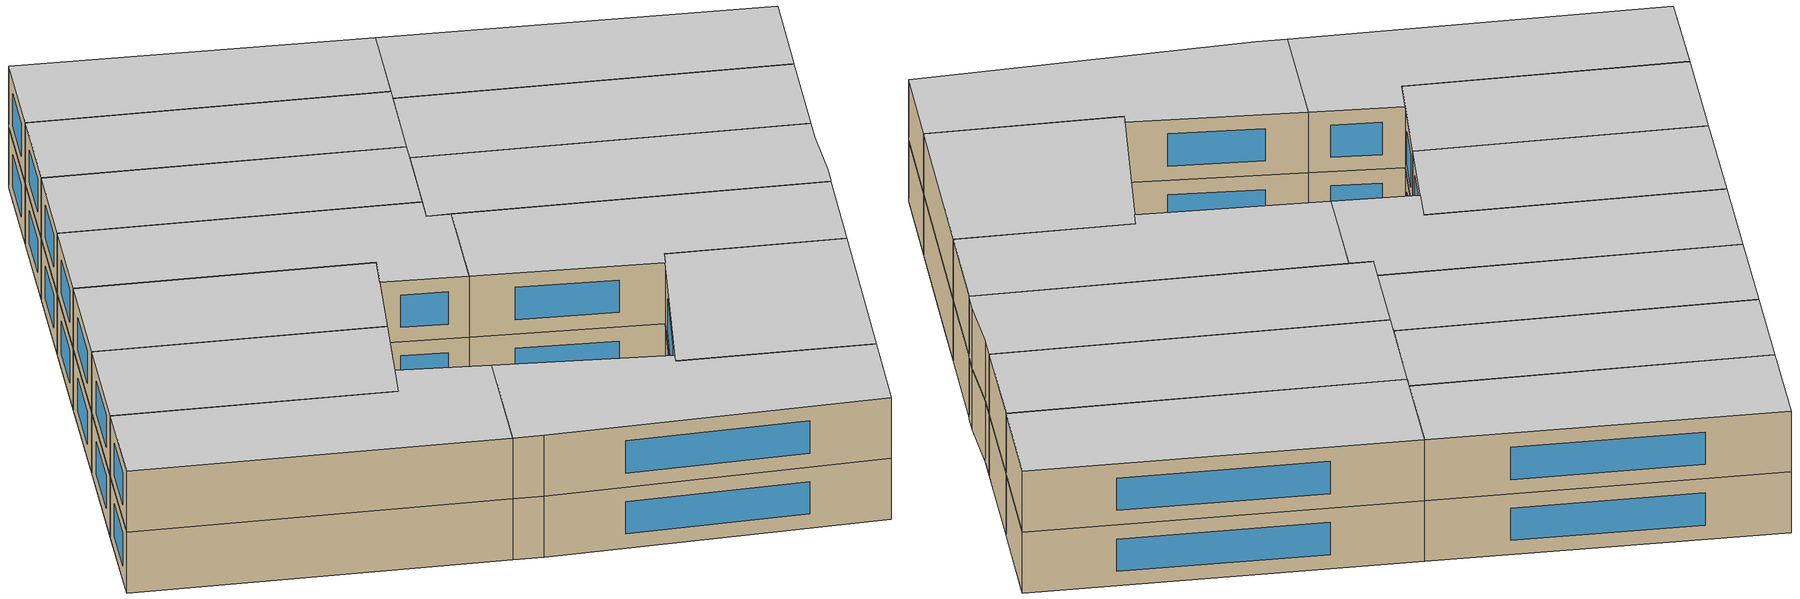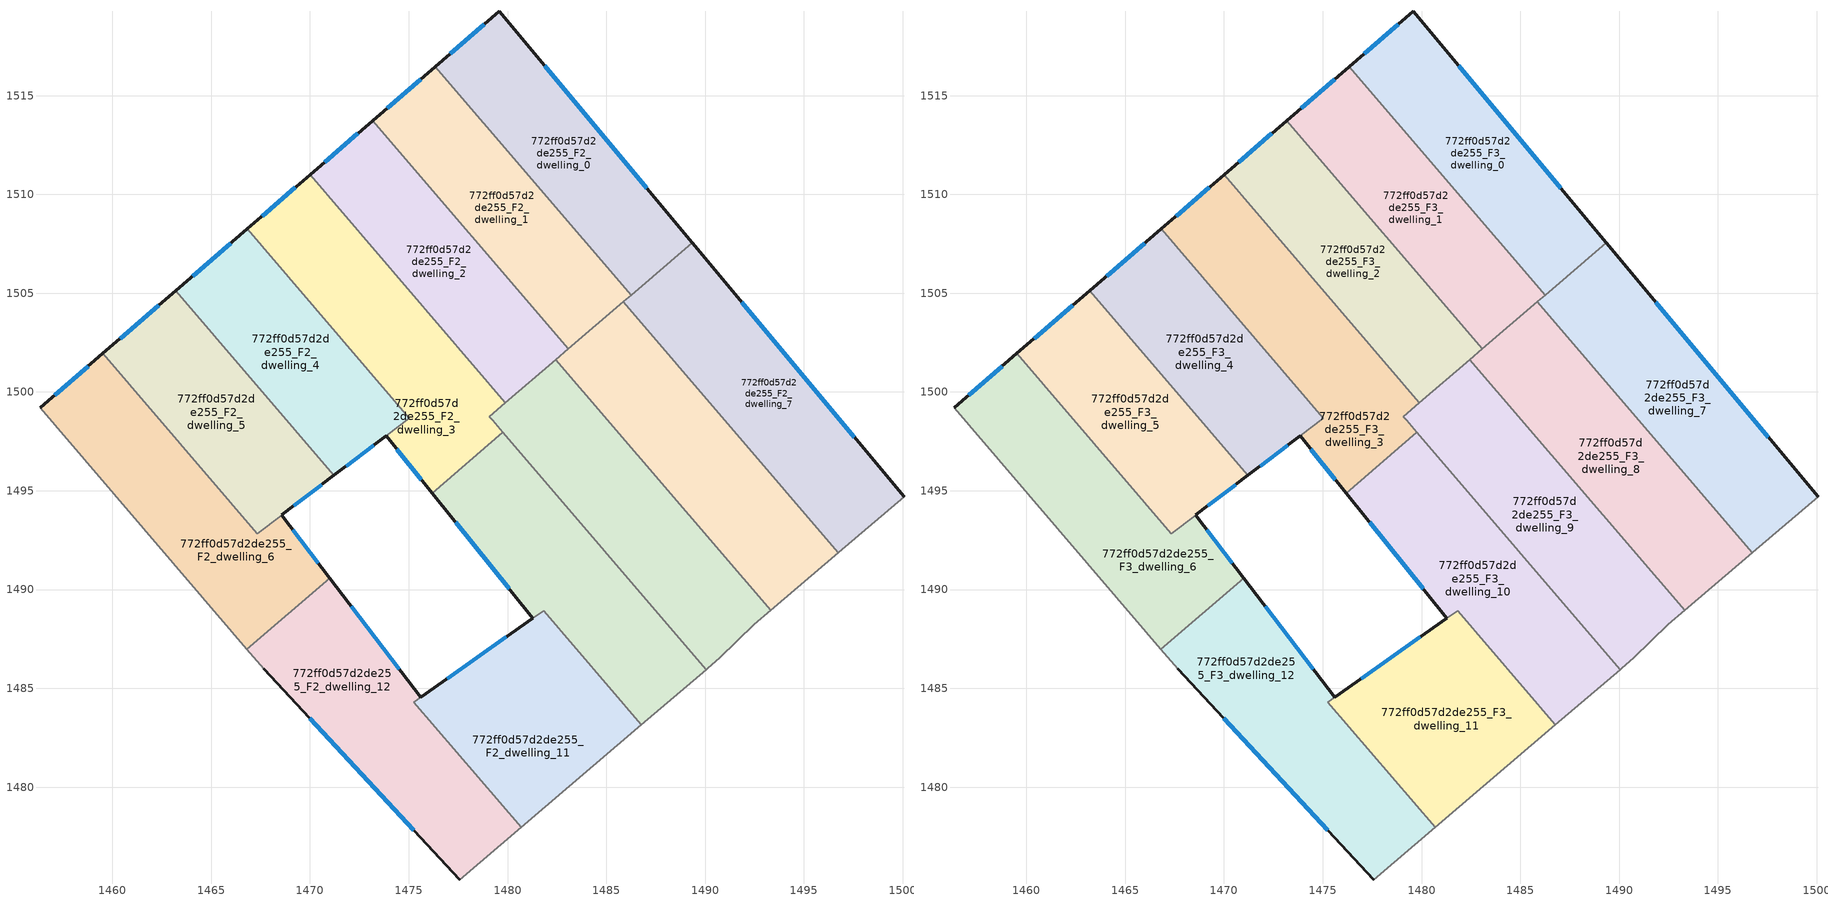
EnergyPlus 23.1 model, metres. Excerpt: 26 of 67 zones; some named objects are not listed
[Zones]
772ff0d57d2de255_F2_dwelling_0
 floor to 772ff0d57d2de255_F1_dwelling_0 (EU_floor_Construction): 1479.59,1519.26 1489.35,1507.55 1486.25,1504.9 1476.34,1516.46 z6
 wall outside (EU_wall_Construction): 1489.35,1507.55 1479.59,1519.26 1476.34,1516.46 z6:9
 wall to 772ff0d57d2de255_F2_dwelling_1 (EU_wall_Construction): 1476.34,1516.46 1486.25,1504.9 z6:9
 wall to 772ff0d57d2de255_F2_dwelling_7 (EU_wall_Construction): 1486.25,1504.9 1489.35,1507.55 z6:9
 window (EU_Window_Construction): 1478.83,1518.6 1477.11,1517.12 / 1487.06,1510.3 1481.88,1516.51 z6.7:8.3
772ff0d57d2de255_F2_dwelling_1
 floor to 772ff0d57d2de255_F1_dwelling_1 (EU_floor_Construction): 1476.34,1516.46 1486.25,1504.9 1483.08,1502.18 1473.18,1513.73 z6
 wall outside (EU_wall_Construction): 1476.34,1516.46 1473.18,1513.73 z6:9
 wall to 772ff0d57d2de255_F2_dwelling_2 (EU_wall_Construction): 1473.18,1513.73 1483.08,1502.18 z6:9
 wall to 772ff0d57d2de255_F2_dwelling_8 (EU_wall_Construction): 1483.08,1502.18 1485.85,1504.56 z6:9
 wall to 772ff0d57d2de255_F2_dwelling_7 (EU_wall_Construction): 1485.86,1504.56 1485.89,1504.59 1486.25,1504.9 z6:9
 window (EU_Window_Construction): 1475.6,1515.82 1473.92,1514.37 z6.7:8.3
772ff0d57d2de255_F2_dwelling_10
 floor to 772ff0d57d2de255_F1_dwelling_11 (EU_floor_Construction): 1478.41,1496.79 1488.7,1484.78 1486.78,1483.15 1481.83,1488.93 1481.28,1488.54 1476.18,1494.88 z6
 floor to 772ff0d57d2de255_F1_dwelling_10 (EU_floor_Construction): 1479.76,1497.96 1490.06,1485.94 1488.7,1484.78 1478.41,1496.79 z6
 wall outside (EU_wall_Construction): 1476.18,1494.88 1481.28,1488.54 z6:9
 wall adiabatic (EU_wall_Construction): 1486.78,1483.15 1490.06,1485.94 z6:9
 wall to 772ff0d57d2de255_F2_dwelling_3 (EU_wall_Construction): 1479.76,1497.96 1476.18,1494.88 z6:9
 wall to 772ff0d57d2de255_F2_dwelling_11 (EU_wall_Construction): 1481.83,1488.92 1486.78,1483.15 / 1481.28,1488.54 1481.83,1488.93 z6:9
 wall to 772ff0d57d2de255_F2_dwelling_9 (EU_wall_Construction): 1490.06,1485.94 1479.76,1497.96 z6:9
 window (EU_Window_Construction): 1477.38,1493.39 1480.08,1490.03 z6.7:8.3
772ff0d57d2de255_F2_dwelling_11
 floor to 772ff0d57d2de255_F1_dwelling_12 (EU_floor_Construction): 1481.39,1486.17 1485.16,1481.77 1480.69,1477.96 1476.57,1482.78 z6
 floor adiabatic (EU_floor_Construction): 1481.83,1488.92 1486.78,1483.15 1485.16,1481.77 1480.09,1487.7 z6
 floor to 772ff0d57d2de255_F1_dwelling_13 (EU_floor_Construction): 1480.09,1487.7 1481.39,1486.17 1476.57,1482.78 1475.26,1484.3 z6
 wall outside (EU_wall_Construction): 1481.28,1488.54 1475.61,1484.55 z6:9
 wall to 772ff0d57d2de255_F2_dwelling_12 (EU_wall_Construction): 1475.6,1484.54 1475.26,1484.3 1480.69,1477.96 z6:9
 wall adiabatic (EU_wall_Construction): 1480.69,1477.96 1486.78,1483.15 z6:9
 window (EU_Window_Construction): 1479.95,1487.6 1476.94,1485.48 z6.7:8.3
772ff0d57d2de255_F2_dwelling_12
 floor to 772ff0d57d2de255_F1_dwelling_13 (EU_floor_Construction): 1471,1490.58 1475.6,1484.54 1475.26,1484.3 1476.57,1482.78 1472.99,1480.26 1467.66,1485.99 1466.8,1486.99 z6
 floor to 772ff0d57d2de255_F1_dwelling_12 (EU_floor_Construction): 1476.57,1482.78 1480.69,1477.96 1477.58,1475.32 1472.99,1480.26 z6
 wall outside (EU_wall_Construction): 1467.66,1485.99 1477.58,1475.32 / 1475.6,1484.54 1471,1490.58 z6:9
 wall adiabatic (EU_wall_Construction): 1477.58,1475.32 1480.69,1477.96 / 1466.8,1486.99 1467.66,1485.99 z6:9
 wall to 772ff0d57d2de255_F2_dwelling_6 (EU_wall_Construction): 1471,1490.58 1466.8,1486.99 z6:9
 window (EU_Window_Construction): 1469.99,1483.48 1475.25,1477.83 / 1474.52,1485.96 1472.08,1489.16 z6.7:8.3
772ff0d57d2de255_F2_dwelling_2
 floor to 772ff0d57d2de255_F1_dwelling_2 (EU_floor_Construction): 1473.18,1513.73 1483.08,1502.18 1479.9,1499.45 1470.01,1510.99 z6
 wall outside (EU_wall_Construction): 1473.18,1513.73 1470.01,1510.99 z6:9
 wall to 772ff0d57d2de255_F2_dwelling_3 (EU_wall_Construction): 1470.01,1510.99 1479.9,1499.45 z6:9
 wall to 772ff0d57d2de255_F2_dwelling_9 (EU_wall_Construction): 1479.9,1499.45 1482.44,1501.63 z6:9
 wall to 772ff0d57d2de255_F2_dwelling_8 (EU_wall_Construction): 1482.44,1501.63 1483.08,1502.18 z6:9
 window (EU_Window_Construction): 1472.43,1513.09 1470.75,1511.64 z6.7:8.3
772ff0d57d2de255_F2_dwelling_3
 floor to 772ff0d57d2de255_F1_dwelling_3 (EU_floor_Construction): 1470.01,1510.99 1479.9,1499.45 1475.52,1495.7 1473.85,1497.78 1475.04,1498.68 1466.83,1508.25 z6
 floor adiabatic (EU_floor_Construction): 1479.9,1499.45 1479.08,1498.75 1479.24,1498.56 1479.76,1497.96 1476.18,1494.88 1475.52,1495.7 z6
 wall outside (EU_wall_Construction): 1470.01,1510.99 1466.83,1508.25 / 1473.85,1497.78 1476.18,1494.88 z6:9
 wall to 772ff0d57d2de255_F2_dwelling_4 (EU_wall_Construction): 1466.83,1508.25 1475.04,1498.68 1473.85,1497.78 z6:9
 wall to 772ff0d57d2de255_F2_dwelling_9 (EU_wall_Construction): 1479.76,1497.96 1479.24,1498.56 1479.08,1498.75 1479.89,1499.45 z6:9
 window (EU_Window_Construction): 1469.26,1510.35 1467.58,1508.9 / 1474.4,1497.1 1475.63,1495.56 z6.7:8.3
772ff0d57d2de255_F2_dwelling_4
 floor to 772ff0d57d2de255_F1_dwelling_4 (EU_floor_Construction): 1466.83,1508.25 1475.04,1498.68 1471.22,1495.78 1463.21,1505.13 z6
 wall outside (EU_wall_Construction): 1466.83,1508.25 1463.21,1505.13 / 1471.22,1495.78 1473.85,1497.78 z6:9
 wall to 772ff0d57d2de255_F2_dwelling_5 (EU_wall_Construction): 1463.21,1505.13 1471.22,1495.78 z6:9
 window (EU_Window_Construction): 1465.98,1507.52 1464.06,1505.86 / 1471.84,1496.25 1473.23,1497.31 z6.7:8.3
772ff0d57d2de255_F2_dwelling_5
 floor to 772ff0d57d2de255_F1_dwelling_5 (EU_floor_Construction): 1463.21,1505.13 1471.22,1495.78 1467.33,1492.83 1459.52,1501.95 z6
 wall outside (EU_wall_Construction): 1463.21,1505.13 1459.52,1501.95 / 1468.57,1493.77 1471.22,1495.78 z6:9
 wall to 772ff0d57d2de255_F2_dwelling_6 (EU_wall_Construction): 1459.52,1501.95 1467.33,1492.83 1468.57,1493.77 z6:9
 window (EU_Window_Construction): 1462.34,1504.38 1460.39,1502.69 / 1469.19,1494.24 1470.6,1495.31 z6.7:8.3
772ff0d57d2de255_F2_dwelling_6
 floor to 772ff0d57d2de255_F1_dwelling_6 (EU_floor_Construction): 1468.57,1493.77 1470.42,1491.34 1466.19,1487.71 1456.34,1499.2 1459.52,1501.95 1467.33,1492.83 z6
 floor to 772ff0d57d2de255_F1_dwelling_13 (EU_floor_Construction): 1470.42,1491.34 1471,1490.58 1466.8,1486.99 1466.19,1487.71 z6
 wall outside (EU_wall_Construction): 1459.52,1501.95 1456.34,1499.2 / 1471,1490.58 1468.57,1493.77 z6:9
 wall adiabatic (EU_wall_Construction): 1456.34,1499.2 1466.8,1486.99 z6:9
 window (EU_Window_Construction): 1458.77,1501.3 1457.09,1499.85 / 1470.43,1491.33 1469.14,1493.02 z6.7:8.3
772ff0d57d2de255_F2_dwelling_7
 floor to 772ff0d57d2de255_F1_dwelling_7 (EU_floor_Construction): 1489.35,1507.55 1500.07,1494.7 1497.26,1492.3 1486.38,1505 z6
 floor to 772ff0d57d2de255_F1_dwelling_8 (EU_floor_Construction): 1486.38,1505 1497.26,1492.3 1496.73,1491.86 1485.85,1504.56 1485.89,1504.59 z6
 wall outside (EU_wall_Construction): 1500.07,1494.7 1489.35,1507.55 z6:9
 wall adiabatic (EU_wall_Construction): 1496.73,1491.86 1496.77,1491.89 1500.07,1494.7 z6:9
 wall to 772ff0d57d2de255_F2_dwelling_8 (EU_wall_Construction): 1485.85,1504.56 1496.73,1491.86 z6:9
 window (EU_Window_Construction): 1497.55,1497.72 1491.87,1504.53 z6.7:8.3
772ff0d57d2de255_F2_dwelling_8
 floor to 772ff0d57d2de255_F1_dwelling_8 (EU_floor_Construction): 1485.85,1504.56 1496.73,1491.86 1494.36,1489.83 1483.48,1502.52 z6
 floor to 772ff0d57d2de255_F1_dwelling_9 (EU_floor_Construction): 1483.48,1502.52 1494.36,1489.83 1493.32,1488.94 1482.44,1501.63 z6
 wall adiabatic (EU_wall_Construction): 1493.32,1488.94 1496.73,1491.86 z6:9
 wall to 772ff0d57d2de255_F2_dwelling_9 (EU_wall_Construction): 1482.44,1501.63 1493.32,1488.94 z6:9
772ff0d57d2de255_F2_dwelling_9
 floor to 772ff0d57d2de255_F1_dwelling_10 (EU_floor_Construction): 1480.59,1500.05 1491.52,1487.29 1490.76,1486.54 1490.06,1485.94 1479.08,1498.75 z6
 floor to 772ff0d57d2de255_F1_dwelling_9 (EU_floor_Construction): 1482.44,1501.63 1493.32,1488.94 1492.49,1488.24 1491.52,1487.29 1480.59,1500.05 z6
 wall adiabatic (EU_wall_Construction): 1490.06,1485.94 1490.13,1486.01 1490.76,1486.54 1492.49,1488.24 1493.32,1488.94 z6:9
772ff0d57d2de255_F3_dwelling_0
 floor to 772ff0d57d2de255_F2_dwelling_0 (EU_floor_Construction): 1479.59,1519.26 1489.35,1507.55 1486.25,1504.9 1476.34,1516.46 z9
 wall outside (EU_wall_Construction): 1489.35,1507.55 1479.59,1519.26 1476.34,1516.46 z9:12
 wall to 772ff0d57d2de255_F3_dwelling_1 (EU_wall_Construction): 1476.34,1516.46 1486.25,1504.9 z9:12
 wall to 772ff0d57d2de255_F3_dwelling_7 (EU_wall_Construction): 1486.25,1504.9 1489.35,1507.55 z9:12
 window (EU_Window_Construction): 1478.83,1518.6 1477.11,1517.12 / 1487.06,1510.3 1481.88,1516.51 z9.7:11.3
 ceiling to 772ff0d57d2de255_F4_dwelling_0 (EU_floor_Construction): 1489.35,1507.55 1479.59,1519.26 1476.34,1516.46 1486.25,1504.9 z12
772ff0d57d2de255_F3_dwelling_1
 floor to 772ff0d57d2de255_F2_dwelling_1 (EU_floor_Construction): 1476.34,1516.46 1486.25,1504.9 1483.08,1502.18 1473.18,1513.73 z9
 wall outside (EU_wall_Construction): 1476.34,1516.46 1473.18,1513.73 z9:12
 wall to 772ff0d57d2de255_F3_dwelling_2 (EU_wall_Construction): 1473.18,1513.73 1483.08,1502.18 z9:12
 wall to 772ff0d57d2de255_F3_dwelling_8 (EU_wall_Construction): 1483.08,1502.18 1485.85,1504.56 z9:12
 wall to 772ff0d57d2de255_F3_dwelling_7 (EU_wall_Construction): 1485.86,1504.56 1485.89,1504.59 1486.25,1504.9 z9:12
 window (EU_Window_Construction): 1475.6,1515.82 1473.92,1514.37 z9.7:11.3
 ceiling to 772ff0d57d2de255_F4_dwelling_1 (EU_floor_Construction): 1486.25,1504.9 1476.34,1516.46 1473.18,1513.73 1483.08,1502.18 z12
772ff0d57d2de255_F3_dwelling_10
 floor to 772ff0d57d2de255_F2_dwelling_10 (EU_floor_Construction): 1479.76,1497.96 1490.06,1485.94 1486.78,1483.15 1481.83,1488.93 1481.28,1488.54 1476.18,1494.88 z9
 wall outside (EU_wall_Construction): 1476.18,1494.88 1481.28,1488.54 z9:12
 wall adiabatic (EU_wall_Construction): 1486.78,1483.15 1490.06,1485.94 z9:12
 wall to 772ff0d57d2de255_F3_dwelling_3 (EU_wall_Construction): 1479.76,1497.96 1476.18,1494.88 z9:12
 wall to 772ff0d57d2de255_F3_dwelling_11 (EU_wall_Construction): 1481.83,1488.92 1486.78,1483.15 / 1481.28,1488.54 1481.83,1488.93 z9:12
 wall to 772ff0d57d2de255_F3_dwelling_9 (EU_wall_Construction): 1490.06,1485.94 1479.76,1497.96 z9:12
 window (EU_Window_Construction): 1477.38,1493.39 1480.08,1490.03 z9.7:11.3
 ceiling to 772ff0d57d2de255_F4_dwelling_10 (EU_floor_Construction): 1490.06,1485.94 1479.76,1497.96 1476.18,1494.88 1481.28,1488.54 1481.83,1488.93 1486.78,1483.15 z12
772ff0d57d2de255_F3_dwelling_11
 floor to 772ff0d57d2de255_F2_dwelling_11 (EU_floor_Construction): 1481.83,1488.92 1486.78,1483.15 1480.69,1477.96 1475.26,1484.3 z9
 wall outside (EU_wall_Construction): 1481.28,1488.54 1475.61,1484.55 z9:12
 wall to 772ff0d57d2de255_F3_dwelling_12 (EU_wall_Construction): 1475.6,1484.54 1475.26,1484.3 1480.69,1477.96 z9:12
 wall adiabatic (EU_wall_Construction): 1480.69,1477.96 1486.78,1483.15 z9:12
 window (EU_Window_Construction): 1479.95,1487.6 1476.94,1485.48 z9.7:11.3
 ceiling to 772ff0d57d2de255_F4_dwelling_11 (EU_floor_Construction): 1486.78,1483.15 1481.83,1488.92 1475.26,1484.3 1480.69,1477.96 z12
772ff0d57d2de255_F3_dwelling_12
 floor to 772ff0d57d2de255_F2_dwelling_12 (EU_floor_Construction): 1475.6,1484.54 1475.26,1484.3 1480.69,1477.96 1477.58,1475.32 1467.66,1485.99 1466.8,1486.99 1471,1490.58 z9
 wall outside (EU_wall_Construction): 1467.66,1485.99 1477.58,1475.32 / 1475.6,1484.54 1471,1490.58 z9:12
 wall adiabatic (EU_wall_Construction): 1477.58,1475.32 1480.69,1477.96 / 1466.8,1486.99 1467.66,1485.99 z9:12
 wall to 772ff0d57d2de255_F3_dwelling_6 (EU_wall_Construction): 1471,1490.58 1466.8,1486.99 z9:12
 window (EU_Window_Construction): 1469.99,1483.48 1475.25,1477.83 / 1474.52,1485.96 1472.08,1489.16 z9.7:11.3
 ceiling to 772ff0d57d2de255_F4_dwelling_12 (EU_floor_Construction): 1480.69,1477.96 1475.26,1484.3 1475.6,1484.54 1471,1490.58 1466.8,1486.99 1467.66,1485.99 1477.58,1475.32 z12
772ff0d57d2de255_F3_dwelling_2
 floor to 772ff0d57d2de255_F2_dwelling_2 (EU_floor_Construction): 1473.18,1513.73 1483.08,1502.18 1479.9,1499.45 1470.01,1510.99 z9
 wall outside (EU_wall_Construction): 1473.18,1513.73 1470.01,1510.99 z9:12
 wall to 772ff0d57d2de255_F3_dwelling_3 (EU_wall_Construction): 1470.01,1510.99 1479.9,1499.45 z9:12
 wall to 772ff0d57d2de255_F3_dwelling_9 (EU_wall_Construction): 1479.9,1499.45 1482.44,1501.63 z9:12
 wall to 772ff0d57d2de255_F3_dwelling_8 (EU_wall_Construction): 1482.44,1501.63 1483.08,1502.18 z9:12
 window (EU_Window_Construction): 1472.43,1513.09 1470.75,1511.64 z9.7:11.3
 ceiling to 772ff0d57d2de255_F4_dwelling_2 (EU_floor_Construction): 1483.08,1502.18 1473.18,1513.73 1470.01,1510.99 1479.9,1499.45 z12
772ff0d57d2de255_F3_dwelling_3
 floor to 772ff0d57d2de255_F2_dwelling_3 (EU_floor_Construction): 1470.01,1510.99 1479.9,1499.45 1479.08,1498.75 1479.24,1498.56 1479.76,1497.96 1476.18,1494.88 1473.85,1497.78 1475.04,1498.68 1466.83,1508.25 z9
 wall outside (EU_wall_Construction): 1470.01,1510.99 1466.83,1508.25 / 1473.85,1497.78 1476.18,1494.88 z9:12
 wall to 772ff0d57d2de255_F3_dwelling_4 (EU_wall_Construction): 1466.83,1508.25 1475.04,1498.68 1473.85,1497.78 z9:12
 wall to 772ff0d57d2de255_F3_dwelling_9 (EU_wall_Construction): 1479.76,1497.96 1479.24,1498.56 1479.08,1498.75 1479.89,1499.45 z9:12
 window (EU_Window_Construction): 1469.26,1510.35 1467.58,1508.9 / 1474.4,1497.1 1475.63,1495.56 z9.7:11.3
 ceiling to 772ff0d57d2de255_F4_dwelling_3 (EU_floor_Construction): 1479.76,1497.96 1479.24,1498.56 1479.08,1498.75 1479.9,1499.45 1470.01,1510.99 1466.83,1508.25 1475.04,1498.68 1473.85,1497.78 1476.18,1494.88 z12
772ff0d57d2de255_F3_dwelling_4
 floor to 772ff0d57d2de255_F2_dwelling_4 (EU_floor_Construction): 1466.83,1508.25 1475.04,1498.68 1471.22,1495.78 1463.21,1505.13 z9
 wall outside (EU_wall_Construction): 1466.83,1508.25 1463.21,1505.13 / 1471.22,1495.78 1473.85,1497.78 z9:12
 wall to 772ff0d57d2de255_F3_dwelling_5 (EU_wall_Construction): 1463.21,1505.13 1471.22,1495.78 z9:12
 window (EU_Window_Construction): 1465.98,1507.52 1464.06,1505.86 / 1471.84,1496.25 1473.23,1497.31 z9.7:11.3
 ceiling to 772ff0d57d2de255_F4_dwelling_4 (EU_floor_Construction): 1475.04,1498.68 1466.83,1508.25 1463.21,1505.13 1471.22,1495.78 z12
772ff0d57d2de255_F3_dwelling_5
 floor to 772ff0d57d2de255_F2_dwelling_5 (EU_floor_Construction): 1463.21,1505.13 1471.22,1495.78 1467.33,1492.83 1459.52,1501.95 z9
 wall outside (EU_wall_Construction): 1463.21,1505.13 1459.52,1501.95 / 1468.57,1493.77 1471.22,1495.78 z9:12
 wall to 772ff0d57d2de255_F3_dwelling_6 (EU_wall_Construction): 1459.52,1501.95 1467.33,1492.83 1468.57,1493.77 z9:12
 window (EU_Window_Construction): 1462.34,1504.38 1460.39,1502.69 / 1469.19,1494.24 1470.6,1495.31 z9.7:11.3
 ceiling to 772ff0d57d2de255_F4_dwelling_5 (EU_floor_Construction): 1471.22,1495.78 1463.21,1505.13 1459.52,1501.95 1467.33,1492.83 z12
772ff0d57d2de255_F3_dwelling_6
 floor to 772ff0d57d2de255_F2_dwelling_6 (EU_floor_Construction): 1468.57,1493.77 1471,1490.58 1466.8,1486.99 1456.34,1499.2 1459.52,1501.95 1467.33,1492.83 z9
 wall outside (EU_wall_Construction): 1459.52,1501.95 1456.34,1499.2 / 1471,1490.58 1468.57,1493.77 z9:12
 wall adiabatic (EU_wall_Construction): 1456.34,1499.2 1466.8,1486.99 z9:12
 window (EU_Window_Construction): 1458.77,1501.3 1457.09,1499.85 / 1470.43,1491.33 1469.14,1493.02 z9.7:11.3
 ceiling to 772ff0d57d2de255_F4_dwelling_6 (EU_floor_Construction): 1471,1490.58 1468.57,1493.77 1467.33,1492.83 1459.52,1501.95 1456.34,1499.2 1466.8,1486.99 z12
772ff0d57d2de255_F3_dwelling_7
 floor to 772ff0d57d2de255_F2_dwelling_7 (EU_floor_Construction): 1489.35,1507.55 1500.07,1494.7 1496.77,1491.89 1496.73,1491.86 1485.85,1504.56 1485.89,1504.59 z9
 wall outside (EU_wall_Construction): 1500.07,1494.7 1489.35,1507.55 z9:12
 wall adiabatic (EU_wall_Construction): 1496.73,1491.86 1496.77,1491.89 1500.07,1494.7 z9:12
 wall to 772ff0d57d2de255_F3_dwelling_8 (EU_wall_Construction): 1485.85,1504.56 1496.73,1491.86 z9:12
 window (EU_Window_Construction): 1497.55,1497.72 1491.87,1504.53 z9.7:11.3
 ceiling to 772ff0d57d2de255_F4_dwelling_7 (EU_floor_Construction): 1500.07,1494.7 1489.35,1507.55 1485.89,1504.59 1485.85,1504.56 1496.73,1491.86 1496.77,1491.89 z12
772ff0d57d2de255_F3_dwelling_8
 floor to 772ff0d57d2de255_F2_dwelling_8 (EU_floor_Construction): 1485.85,1504.56 1496.73,1491.86 1493.32,1488.94 1482.44,1501.63 z9
 wall adiabatic (EU_wall_Construction): 1493.32,1488.94 1496.73,1491.86 z9:12
 wall to 772ff0d57d2de255_F3_dwelling_9 (EU_wall_Construction): 1482.44,1501.63 1493.32,1488.94 z9:12
 ceiling to 772ff0d57d2de255_F4_dwelling_8 (EU_floor_Construction): 1496.73,1491.86 1485.85,1504.56 1482.44,1501.63 1493.32,1488.94 z12
772ff0d57d2de255_F3_dwelling_9
 floor to 772ff0d57d2de255_F2_dwelling_9 (EU_floor_Construction): 1482.44,1501.63 1493.32,1488.94 1492.49,1488.24 1490.76,1486.54 1490.13,1486.01 1490.06,1485.94 1479.08,1498.75 z9
 wall adiabatic (EU_wall_Construction): 1490.06,1485.94 1490.13,1486.01 1490.76,1486.54 1492.49,1488.24 1493.32,1488.94 z9:12
 ceiling to 772ff0d57d2de255_F4_dwelling_9 (EU_floor_Construction): 1492.49,1488.24 1493.32,1488.94 1482.44,1501.63 1479.08,1498.75 1490.06,1485.94 1490.13,1486.01 1490.76,1486.54 z12
[Building]
EU S2 Campaign: North Axis=0; Terrain=City; Solar Distribution=FullExterior
[Site:Location]
Budapest.Ferenc.Liszt.Intl.AP: Latitude=47.437; Longitude=19.256; Time Zone=1; Elevation=185
[SizingPeriod:WeatherFileDays]
AnnualSizingPeriod: Begin Month=1; Begin Day of Month=1; End Month=12; End Day of Month=31; Day of Week for Start Day=Monday; Use Weather File Daylight Saving Period=No; Use Weather File Rain and Snow Indicators=No
[MATERIAL]
EU_InternalMass_Material: Roughness=MediumRough; Thickness=0.1; Conductivity=1; Density=1800; Specific Heat=900; Thermal Absorptance=0.9; Solar Absorptance=0.7; Visible Absorptance=0.7
[MATERIAL:NOMASS] Roughness=MediumRough; Thermal Absorptance=0.9; Solar Absorptance=0.7; Visible Absorptance=0.7
Name | Thermal Resistance
EU_wall_NoMass | 0.832559
EU_floor_NoMass | 0.872794
[WINDOWMATERIAL:SIMPLEGLAZINGSYSTEM]
EU_Window_SimpleGlazing: UFactor=2.79869; Solar Heat Gain Coefficient=0.75; Visible Transmittance=0.75
[CONSTRUCTION]
EU_wall_Construction: EU_wall_NoMass
EU_floor_Construction: EU_floor_NoMass
EU_Window_Construction: EU_Window_SimpleGlazing
EU_InternalMass_Construction: EU_InternalMass_Material
[ZONE] Type=1; Multiplier=1; Ceiling Height=autocalculate; Floor Area=autocalculate; Part of Total Floor Area=Yes
Name | Volume
772ff0d57d2de255_F2_dwelling_0; 772ff0d57d2de255_F3_dwelling_0 | 191.077
772ff0d57d2de255_F2_dwelling_1; 772ff0d57d2de255_F3_dwelling_1 | 191.083
772ff0d57d2de255_F2_dwelling_10; 772ff0d57d2de255_F3_dwelling_10 | 217.6
772ff0d57d2de255_F2_dwelling_11; 772ff0d57d2de255_F3_dwelling_11 | 191.331
772ff0d57d2de255_F2_dwelling_12; 772ff0d57d2de255_F3_dwelling_12 | 224.019
772ff0d57d2de255_F2_dwelling_2; 772ff0d57d2de255_F3_dwelling_2 | 191.061
772ff0d57d2de255_F2_dwelling_3; 772ff0d57d2de255_F3_dwelling_3 | 217.89
772ff0d57d2de255_F2_dwelling_4; 772ff0d57d2de255_F3_dwelling_4 | 179.057
772ff0d57d2de255_F2_dwelling_5; 772ff0d57d2de255_F3_dwelling_5 | 177.483
772ff0d57d2de255_F2_dwelling_6; 772ff0d57d2de255_F3_dwelling_6 | 220.483
772ff0d57d2de255_F2_dwelling_7; 772ff0d57d2de255_F3_dwelling_7 | 225.433
772ff0d57d2de255_F2_dwelling_8; 772ff0d57d2de255_F3_dwelling_8 | 225.38
772ff0d57d2de255_F2_dwelling_9; 772ff0d57d2de255_F3_dwelling_9 | 222.956
[INTERNALMASS] Construction=EU_InternalMass_Construction
Name | Zone or ZoneList | Surface Area
772ff0d57d2de255_F2_dwelling_0_EU_InternalMass | 772ff0d57d2de255_F2_dwelling_0 | 63.6924
772ff0d57d2de255_F2_dwelling_1_EU_InternalMass | 772ff0d57d2de255_F2_dwelling_1 | 63.6942
772ff0d57d2de255_F2_dwelling_2_EU_InternalMass | 772ff0d57d2de255_F2_dwelling_2 | 63.6871
772ff0d57d2de255_F2_dwelling_3_EU_InternalMass | 772ff0d57d2de255_F2_dwelling_3 | 72.6262
772ff0d57d2de255_F2_dwelling_4_EU_InternalMass | 772ff0d57d2de255_F2_dwelling_4 | 59.6887
772ff0d57d2de255_F2_dwelling_5_EU_InternalMass | 772ff0d57d2de255_F2_dwelling_5 | 59.1582
772ff0d57d2de255_F2_dwelling_6_EU_InternalMass | 772ff0d57d2de255_F2_dwelling_6 | 73.495
772ff0d57d2de255_F2_dwelling_7_EU_InternalMass | 772ff0d57d2de255_F2_dwelling_7 | 75.1388
772ff0d57d2de255_F2_dwelling_8_EU_InternalMass | 772ff0d57d2de255_F2_dwelling_8 | 75.1313
772ff0d57d2de255_F2_dwelling_9_EU_InternalMass | 772ff0d57d2de255_F2_dwelling_9 | 74.3261
772ff0d57d2de255_F2_dwelling_10_EU_InternalMass | 772ff0d57d2de255_F2_dwelling_10 | 72.5368
772ff0d57d2de255_F2_dwelling_11_EU_InternalMass | 772ff0d57d2de255_F2_dwelling_11 | 63.7993
772ff0d57d2de255_F2_dwelling_12_EU_InternalMass | 772ff0d57d2de255_F2_dwelling_12 | 74.6745
772ff0d57d2de255_F3_dwelling_0_EU_InternalMass | 772ff0d57d2de255_F3_dwelling_0 | 63.6924
772ff0d57d2de255_F3_dwelling_1_EU_InternalMass | 772ff0d57d2de255_F3_dwelling_1 | 63.6942
772ff0d57d2de255_F3_dwelling_2_EU_InternalMass | 772ff0d57d2de255_F3_dwelling_2 | 63.6871
772ff0d57d2de255_F3_dwelling_3_EU_InternalMass | 772ff0d57d2de255_F3_dwelling_3 | 72.6262
772ff0d57d2de255_F3_dwelling_4_EU_InternalMass | 772ff0d57d2de255_F3_dwelling_4 | 59.6887
772ff0d57d2de255_F3_dwelling_5_EU_InternalMass | 772ff0d57d2de255_F3_dwelling_5 | 59.1582
772ff0d57d2de255_F3_dwelling_6_EU_InternalMass | 772ff0d57d2de255_F3_dwelling_6 | 73.495
772ff0d57d2de255_F3_dwelling_7_EU_InternalMass | 772ff0d57d2de255_F3_dwelling_7 | 75.1388
772ff0d57d2de255_F3_dwelling_8_EU_InternalMass | 772ff0d57d2de255_F3_dwelling_8 | 75.1313
772ff0d57d2de255_F3_dwelling_9_EU_InternalMass | 772ff0d57d2de255_F3_dwelling_9 | 74.3261
772ff0d57d2de255_F3_dwelling_10_EU_InternalMass | 772ff0d57d2de255_F3_dwelling_10 | 72.5368
772ff0d57d2de255_F3_dwelling_11_EU_InternalMass | 772ff0d57d2de255_F3_dwelling_11 | 63.7993
772ff0d57d2de255_F3_dwelling_12_EU_InternalMass | 772ff0d57d2de255_F3_dwelling_12 | 74.6745
[OTHEREQUIPMENT] Fuel Type=Electricity; Design Level Calculation Method=Watts/Area; Power per Zone Floor Area=1; Fraction Latent=0; Fraction Radiant=0; Fraction Lost=0; Carbon Dioxide Generation Rate=0; EndUse Subcategory=EU_Step8_InternalGains
Name | Zone or ZoneList or Space or SpaceList | Schedule
EU_Step8_InternalGain_772ff0d57d2de255_F2_dwelling_0_f000 | 772ff0d57d2de255_F2_dwelling_0 | EU_Step8_GainSchedule_772ff0d57d2de255_F2_dwelling_0_f000
EU_Step8_InternalGain_772ff0d57d2de255_F2_dwelling_1_f000 | 772ff0d57d2de255_F2_dwelling_1 | EU_Step8_GainSchedule_772ff0d57d2de255_F2_dwelling_1_f000
EU_Step8_InternalGain_772ff0d57d2de255_F2_dwelling_2_f000 | 772ff0d57d2de255_F2_dwelling_2 | EU_Step8_GainSchedule_772ff0d57d2de255_F2_dwelling_2_f000
EU_Step8_InternalGain_772ff0d57d2de255_F2_dwelling_3_f000 | 772ff0d57d2de255_F2_dwelling_3 | EU_Step8_GainSchedule_772ff0d57d2de255_F2_dwelling_3_f000
EU_Step8_InternalGain_772ff0d57d2de255_F2_dwelling_4_f000 | 772ff0d57d2de255_F2_dwelling_4 | EU_Step8_GainSchedule_772ff0d57d2de255_F2_dwelling_4_f000
EU_Step8_InternalGain_772ff0d57d2de255_F2_dwelling_5_f000 | 772ff0d57d2de255_F2_dwelling_5 | EU_Step8_GainSchedule_772ff0d57d2de255_F2_dwelling_5_f000
EU_Step8_InternalGain_772ff0d57d2de255_F2_dwelling_6_f000 | 772ff0d57d2de255_F2_dwelling_6 | EU_Step8_GainSchedule_772ff0d57d2de255_F2_dwelling_6_f000
EU_Step8_InternalGain_772ff0d57d2de255_F2_dwelling_7_f000 | 772ff0d57d2de255_F2_dwelling_7 | EU_Step8_GainSchedule_772ff0d57d2de255_F2_dwelling_7_f000
EU_Step8_InternalGain_772ff0d57d2de255_F2_dwelling_8_f000 | 772ff0d57d2de255_F2_dwelling_8 | EU_Step8_GainSchedule_772ff0d57d2de255_F2_dwelling_8_f000
EU_Step8_InternalGain_772ff0d57d2de255_F2_dwelling_9_f000 | 772ff0d57d2de255_F2_dwelling_9 | EU_Step8_GainSchedule_772ff0d57d2de255_F2_dwelling_9_f000
EU_Step8_InternalGain_772ff0d57d2de255_F2_dwelling_10_f000 | 772ff0d57d2de255_F2_dwelling_10 | EU_Step8_GainSchedule_772ff0d57d2de255_F2_dwelling_10_f000
EU_Step8_InternalGain_772ff0d57d2de255_F2_dwelling_11_f000 | 772ff0d57d2de255_F2_dwelling_11 | EU_Step8_GainSchedule_772ff0d57d2de255_F2_dwelling_11_f000
EU_Step8_InternalGain_772ff0d57d2de255_F2_dwelling_12_f000 | 772ff0d57d2de255_F2_dwelling_12 | EU_Step8_GainSchedule_772ff0d57d2de255_F2_dwelling_12_f000
EU_Step8_InternalGain_772ff0d57d2de255_F3_dwelling_0_f000 | 772ff0d57d2de255_F3_dwelling_0 | EU_Step8_GainSchedule_772ff0d57d2de255_F3_dwelling_0_f000
EU_Step8_InternalGain_772ff0d57d2de255_F3_dwelling_1_f000 | 772ff0d57d2de255_F3_dwelling_1 | EU_Step8_GainSchedule_772ff0d57d2de255_F3_dwelling_1_f000
EU_Step8_InternalGain_772ff0d57d2de255_F3_dwelling_2_f000 | 772ff0d57d2de255_F3_dwelling_2 | EU_Step8_GainSchedule_772ff0d57d2de255_F3_dwelling_2_f000
EU_Step8_InternalGain_772ff0d57d2de255_F3_dwelling_3_f000 | 772ff0d57d2de255_F3_dwelling_3 | EU_Step8_GainSchedule_772ff0d57d2de255_F3_dwelling_3_f000
EU_Step8_InternalGain_772ff0d57d2de255_F3_dwelling_4_f000 | 772ff0d57d2de255_F3_dwelling_4 | EU_Step8_GainSchedule_772ff0d57d2de255_F3_dwelling_4_f000
EU_Step8_InternalGain_772ff0d57d2de255_F3_dwelling_5_f000 | 772ff0d57d2de255_F3_dwelling_5 | EU_Step8_GainSchedule_772ff0d57d2de255_F3_dwelling_5_f000
EU_Step8_InternalGain_772ff0d57d2de255_F3_dwelling_6_f000 | 772ff0d57d2de255_F3_dwelling_6 | EU_Step8_GainSchedule_772ff0d57d2de255_F3_dwelling_6_f000
EU_Step8_InternalGain_772ff0d57d2de255_F3_dwelling_7_f000 | 772ff0d57d2de255_F3_dwelling_7 | EU_Step8_GainSchedule_772ff0d57d2de255_F3_dwelling_7_f000
EU_Step8_InternalGain_772ff0d57d2de255_F3_dwelling_8_f000 | 772ff0d57d2de255_F3_dwelling_8 | EU_Step8_GainSchedule_772ff0d57d2de255_F3_dwelling_8_f000
EU_Step8_InternalGain_772ff0d57d2de255_F3_dwelling_9_f000 | 772ff0d57d2de255_F3_dwelling_9 | EU_Step8_GainSchedule_772ff0d57d2de255_F3_dwelling_9_f000
EU_Step8_InternalGain_772ff0d57d2de255_F3_dwelling_10_f000 | 772ff0d57d2de255_F3_dwelling_10 | EU_Step8_GainSchedule_772ff0d57d2de255_F3_dwelling_10_f000
EU_Step8_InternalGain_772ff0d57d2de255_F3_dwelling_11_f000 | 772ff0d57d2de255_F3_dwelling_11 | EU_Step8_GainSchedule_772ff0d57d2de255_F3_dwelling_11_f000
EU_Step8_InternalGain_772ff0d57d2de255_F3_dwelling_12_f000 | 772ff0d57d2de255_F3_dwelling_12 | EU_Step8_GainSchedule_772ff0d57d2de255_F3_dwelling_12_f000
[ZONEVENTILATION:DESIGNFLOWRATE] Schedule=EU_AlwaysOn; Design Flow Rate Calculation Method=AirChanges/Hour; Air Changes per Hour=0.475469; Ventilation Type=Natural; Fan Pressure Rise=0; Fan Total Efficiency=1; Constant Term Coefficient=1; Temperature Term Coefficient=0; Velocity Term Coefficient=0; Velocity Squared Term Coefficient=0; Minimum Indoor Temperature=-100; Maximum Indoor Temperature=100; Delta Temperature=-100; Minimum Outdoor Temperature=-100; Maximum Outdoor Temperature=100; Maximum Wind Speed=40
Name | Zone or ZoneList or Space or SpaceList
EU_ConstantAir_772ff0d57d2de255_F2_dwelling_0 | 772ff0d57d2de255_F2_dwelling_0
EU_ConstantAir_772ff0d57d2de255_F2_dwelling_1 | 772ff0d57d2de255_F2_dwelling_1
EU_ConstantAir_772ff0d57d2de255_F2_dwelling_2 | 772ff0d57d2de255_F2_dwelling_2
EU_ConstantAir_772ff0d57d2de255_F2_dwelling_3 | 772ff0d57d2de255_F2_dwelling_3
EU_ConstantAir_772ff0d57d2de255_F2_dwelling_4 | 772ff0d57d2de255_F2_dwelling_4
EU_ConstantAir_772ff0d57d2de255_F2_dwelling_5 | 772ff0d57d2de255_F2_dwelling_5
EU_ConstantAir_772ff0d57d2de255_F2_dwelling_6 | 772ff0d57d2de255_F2_dwelling_6
EU_ConstantAir_772ff0d57d2de255_F2_dwelling_7 | 772ff0d57d2de255_F2_dwelling_7
EU_ConstantAir_772ff0d57d2de255_F2_dwelling_8 | 772ff0d57d2de255_F2_dwelling_8
EU_ConstantAir_772ff0d57d2de255_F2_dwelling_9 | 772ff0d57d2de255_F2_dwelling_9
EU_ConstantAir_772ff0d57d2de255_F2_dwelling_10 | 772ff0d57d2de255_F2_dwelling_10
EU_ConstantAir_772ff0d57d2de255_F2_dwelling_11 | 772ff0d57d2de255_F2_dwelling_11
EU_ConstantAir_772ff0d57d2de255_F2_dwelling_12 | 772ff0d57d2de255_F2_dwelling_12
EU_ConstantAir_772ff0d57d2de255_F3_dwelling_0 | 772ff0d57d2de255_F3_dwelling_0
EU_ConstantAir_772ff0d57d2de255_F3_dwelling_1 | 772ff0d57d2de255_F3_dwelling_1
EU_ConstantAir_772ff0d57d2de255_F3_dwelling_2 | 772ff0d57d2de255_F3_dwelling_2
EU_ConstantAir_772ff0d57d2de255_F3_dwelling_3 | 772ff0d57d2de255_F3_dwelling_3
EU_ConstantAir_772ff0d57d2de255_F3_dwelling_4 | 772ff0d57d2de255_F3_dwelling_4
EU_ConstantAir_772ff0d57d2de255_F3_dwelling_5 | 772ff0d57d2de255_F3_dwelling_5
EU_ConstantAir_772ff0d57d2de255_F3_dwelling_6 | 772ff0d57d2de255_F3_dwelling_6
EU_ConstantAir_772ff0d57d2de255_F3_dwelling_7 | 772ff0d57d2de255_F3_dwelling_7
EU_ConstantAir_772ff0d57d2de255_F3_dwelling_8 | 772ff0d57d2de255_F3_dwelling_8
EU_ConstantAir_772ff0d57d2de255_F3_dwelling_9 | 772ff0d57d2de255_F3_dwelling_9
EU_ConstantAir_772ff0d57d2de255_F3_dwelling_10 | 772ff0d57d2de255_F3_dwelling_10
EU_ConstantAir_772ff0d57d2de255_F3_dwelling_11 | 772ff0d57d2de255_F3_dwelling_11
EU_ConstantAir_772ff0d57d2de255_F3_dwelling_12 | 772ff0d57d2de255_F3_dwelling_12
[HVACTEMPLATE:ZONE:IDEALLOADSAIRSYSTEM] System Availability Schedule=EU_AlwaysOn; Maximum Heating Supply Air Temperature=50; Minimum Cooling Supply Air Temperature=13; Maximum Heating Supply Air Humidity Ratio=0.0156; Minimum Cooling Supply Air Humidity Ratio=0.0077; Heating Limit=NoLimit; Cooling Limit=NoLimit; Heating Availability Schedule=EU_AlwaysOn; Cooling Availability Schedule=EU_CoolingOff; Dehumidification Control Type=ConstantSensibleHeatRatio; Cooling Sensible Heat Ratio=0.7; Dehumidification Setpoint=60; Humidification Control Type=None; Humidification Setpoint=30; Outdoor Air Method=None; Outdoor Air Flow Rate per Person=0.00944; Outdoor Air Flow Rate per Zone Floor Area=0; Outdoor Air Flow Rate per Zone=0; Demand Controlled Ventilation Type=None; Outdoor Air Economizer Type=NoEconomizer; Heat Recovery Type=None; Sensible Heat Recovery Effectiveness=0.7; Latent Heat Recovery Effectiveness=0.65
Name | Template Thermostat
772ff0d57d2de255_F2_dwelling_0 | EU_HeatOnly_772ff0d57d2de255_F2_dwelling_0
772ff0d57d2de255_F2_dwelling_1 | EU_HeatOnly_772ff0d57d2de255_F2_dwelling_1
772ff0d57d2de255_F2_dwelling_2 | EU_HeatOnly_772ff0d57d2de255_F2_dwelling_2
772ff0d57d2de255_F2_dwelling_3 | EU_HeatOnly_772ff0d57d2de255_F2_dwelling_3
772ff0d57d2de255_F2_dwelling_4 | EU_HeatOnly_772ff0d57d2de255_F2_dwelling_4
772ff0d57d2de255_F2_dwelling_5 | EU_HeatOnly_772ff0d57d2de255_F2_dwelling_5
772ff0d57d2de255_F2_dwelling_6 | EU_HeatOnly_772ff0d57d2de255_F2_dwelling_6
772ff0d57d2de255_F2_dwelling_7 | EU_HeatOnly_772ff0d57d2de255_F2_dwelling_7
772ff0d57d2de255_F2_dwelling_8 | EU_HeatOnly_772ff0d57d2de255_F2_dwelling_8
772ff0d57d2de255_F2_dwelling_9 | EU_HeatOnly_772ff0d57d2de255_F2_dwelling_9
772ff0d57d2de255_F2_dwelling_10 | EU_HeatOnly_772ff0d57d2de255_F2_dwelling_10
772ff0d57d2de255_F2_dwelling_11 | EU_HeatOnly_772ff0d57d2de255_F2_dwelling_11
772ff0d57d2de255_F2_dwelling_12 | EU_HeatOnly_772ff0d57d2de255_F2_dwelling_12
772ff0d57d2de255_F3_dwelling_0 | EU_HeatOnly_772ff0d57d2de255_F3_dwelling_0
772ff0d57d2de255_F3_dwelling_1 | EU_HeatOnly_772ff0d57d2de255_F3_dwelling_1
772ff0d57d2de255_F3_dwelling_2 | EU_HeatOnly_772ff0d57d2de255_F3_dwelling_2
772ff0d57d2de255_F3_dwelling_3 | EU_HeatOnly_772ff0d57d2de255_F3_dwelling_3
772ff0d57d2de255_F3_dwelling_4 | EU_HeatOnly_772ff0d57d2de255_F3_dwelling_4
772ff0d57d2de255_F3_dwelling_5 | EU_HeatOnly_772ff0d57d2de255_F3_dwelling_5
772ff0d57d2de255_F3_dwelling_6 | EU_HeatOnly_772ff0d57d2de255_F3_dwelling_6
772ff0d57d2de255_F3_dwelling_7 | EU_HeatOnly_772ff0d57d2de255_F3_dwelling_7
772ff0d57d2de255_F3_dwelling_8 | EU_HeatOnly_772ff0d57d2de255_F3_dwelling_8
772ff0d57d2de255_F3_dwelling_9 | EU_HeatOnly_772ff0d57d2de255_F3_dwelling_9
772ff0d57d2de255_F3_dwelling_10 | EU_HeatOnly_772ff0d57d2de255_F3_dwelling_10
772ff0d57d2de255_F3_dwelling_11 | EU_HeatOnly_772ff0d57d2de255_F3_dwelling_11
772ff0d57d2de255_F3_dwelling_12 | EU_HeatOnly_772ff0d57d2de255_F3_dwelling_12
[SIZING:ZONE] Zone Cooling Design Supply Air Temperature Input Method=SupplyAirTemperature; Zone Cooling Design Supply Air Temperature=13; Zone Heating Design Supply Air Temperature Input Method=SupplyAirTemperature; Zone Heating Design Supply Air Temperature=50; Zone Cooling Design Supply Air Humidity Ratio=0.008; Zone Heating Design Supply Air Humidity Ratio=0.008; Cooling Design Air Flow Method=DesignDay; Cooling Design Air Flow Rate=0; Cooling Minimum Air Flow per Zone Floor Area=0.000762; Cooling Minimum Air Flow=0; Cooling Minimum Air Flow Fraction=0.2; Heating Design Air Flow Method=DesignDay; Heating Design Air Flow Rate=0; Heating Maximum Air Flow per Zone Floor Area=0.002032; Heating Maximum Air Flow=0.141576; Heating Maximum Air Flow Fraction=0.3; Account for Dedicated Outdoor Air System=No; Dedicated Outdoor Air System Control Strategy=NeutralSupplyAir; Dedicated Outdoor Air Low Setpoint Temperature for Design=autosize; Dedicated Outdoor Air High Setpoint Temperature for Design=autosize; Zone Load Sizing Method=Sensible Load Only No Latent Load; Zone Latent Cooling Design Supply Air Humidity Ratio Input Method=HumidityRatioDifference; Zone Cooling Design Supply Air Humidity Ratio Difference=0.005; Zone Latent Heating Design Supply Air Humidity Ratio Input Method=HumidityRatioDifference; Zone Humidification Design Supply Air Humidity Ratio Difference=0.005
772ff0d57d2de255_F2_dwelling_0; 772ff0d57d2de255_F2_dwelling_1; 772ff0d57d2de255_F2_dwelling_2; 772ff0d57d2de255_F2_dwelling_3; 772ff0d57d2de255_F2_dwelling_4; 772ff0d57d2de255_F2_dwelling_5; 772ff0d57d2de255_F2_dwelling_6; 772ff0d57d2de255_F2_dwelling_7; 772ff0d57d2de255_F2_dwelling_8; 772ff0d57d2de255_F2_dwelling_9; 772ff0d57d2de255_F2_dwelling_10; 772ff0d57d2de255_F2_dwelling_11; 772ff0d57d2de255_F2_dwelling_12; 772ff0d57d2de255_F3_dwelling_0; 772ff0d57d2de255_F3_dwelling_1; 772ff0d57d2de255_F3_dwelling_2; 772ff0d57d2de255_F3_dwelling_3; 772ff0d57d2de255_F3_dwelling_4; 772ff0d57d2de255_F3_dwelling_5; 772ff0d57d2de255_F3_dwelling_6; 772ff0d57d2de255_F3_dwelling_7; 772ff0d57d2de255_F3_dwelling_8; 772ff0d57d2de255_F3_dwelling_9; 772ff0d57d2de255_F3_dwelling_10; 772ff0d57d2de255_F3_dwelling_11; 772ff0d57d2de255_F3_dwelling_12
[SCHEDULE:CONSTANT]
Name | Hourly Value
EU_AlwaysOn | 1
EU_CoolingOff | 0
[SCHEDULE:FILE] Column Number=1; Rows to Skip at Top=0; Number of Hours of Data=8760; Column Separator=Comma; Interpolate to Timestep=No; Minutes per Item=60; Adjust Schedule for Daylight Savings=Yes
Name | File
EU_Step8_GainSchedule_772ff0d57d2de255_F2_dwelling_0_f000 | ../../schedules/772ff0d57d2de255/772ff0d57d2de255_F2_dwelling_0_f000_gain.csv
EU_Step8_GainSchedule_772ff0d57d2de255_F2_dwelling_1_f000 | ../../schedules/772ff0d57d2de255/772ff0d57d2de255_F2_dwelling_1_f000_gain.csv
EU_Step8_GainSchedule_772ff0d57d2de255_F2_dwelling_2_f000 | ../../schedules/772ff0d57d2de255/772ff0d57d2de255_F2_dwelling_2_f000_gain.csv
EU_Step8_GainSchedule_772ff0d57d2de255_F2_dwelling_3_f000 | ../../schedules/772ff0d57d2de255/772ff0d57d2de255_F2_dwelling_3_f000_gain.csv
EU_Step8_GainSchedule_772ff0d57d2de255_F2_dwelling_4_f000 | ../../schedules/772ff0d57d2de255/772ff0d57d2de255_F2_dwelling_4_f000_gain.csv
EU_Step8_GainSchedule_772ff0d57d2de255_F2_dwelling_5_f000 | ../../schedules/772ff0d57d2de255/772ff0d57d2de255_F2_dwelling_5_f000_gain.csv
EU_Step8_GainSchedule_772ff0d57d2de255_F2_dwelling_6_f000 | ../../schedules/772ff0d57d2de255/772ff0d57d2de255_F2_dwelling_6_f000_gain.csv
EU_Step8_GainSchedule_772ff0d57d2de255_F2_dwelling_7_f000 | ../../schedules/772ff0d57d2de255/772ff0d57d2de255_F2_dwelling_7_f000_gain.csv
EU_Step8_GainSchedule_772ff0d57d2de255_F2_dwelling_8_f000 | ../../schedules/772ff0d57d2de255/772ff0d57d2de255_F2_dwelling_8_f000_gain.csv
EU_Step8_GainSchedule_772ff0d57d2de255_F2_dwelling_9_f000 | ../../schedules/772ff0d57d2de255/772ff0d57d2de255_F2_dwelling_9_f000_gain.csv
EU_Step8_GainSchedule_772ff0d57d2de255_F2_dwelling_10_f000 | ../../schedules/772ff0d57d2de255/772ff0d57d2de255_F2_dwelling_10_f000_gain.csv
EU_Step8_GainSchedule_772ff0d57d2de255_F2_dwelling_11_f000 | ../../schedules/772ff0d57d2de255/772ff0d57d2de255_F2_dwelling_11_f000_gain.csv
EU_Step8_GainSchedule_772ff0d57d2de255_F2_dwelling_12_f000 | ../../schedules/772ff0d57d2de255/772ff0d57d2de255_F2_dwelling_12_f000_gain.csv
EU_Step8_GainSchedule_772ff0d57d2de255_F3_dwelling_0_f000 | ../../schedules/772ff0d57d2de255/772ff0d57d2de255_F3_dwelling_0_f000_gain.csv
EU_Step8_GainSchedule_772ff0d57d2de255_F3_dwelling_1_f000 | ../../schedules/772ff0d57d2de255/772ff0d57d2de255_F3_dwelling_1_f000_gain.csv
EU_Step8_GainSchedule_772ff0d57d2de255_F3_dwelling_2_f000 | ../../schedules/772ff0d57d2de255/772ff0d57d2de255_F3_dwelling_2_f000_gain.csv
EU_Step8_GainSchedule_772ff0d57d2de255_F3_dwelling_3_f000 | ../../schedules/772ff0d57d2de255/772ff0d57d2de255_F3_dwelling_3_f000_gain.csv
EU_Step8_GainSchedule_772ff0d57d2de255_F3_dwelling_4_f000 | ../../schedules/772ff0d57d2de255/772ff0d57d2de255_F3_dwelling_4_f000_gain.csv
EU_Step8_GainSchedule_772ff0d57d2de255_F3_dwelling_5_f000 | ../../schedules/772ff0d57d2de255/772ff0d57d2de255_F3_dwelling_5_f000_gain.csv
EU_Step8_GainSchedule_772ff0d57d2de255_F3_dwelling_6_f000 | ../../schedules/772ff0d57d2de255/772ff0d57d2de255_F3_dwelling_6_f000_gain.csv
EU_Step8_GainSchedule_772ff0d57d2de255_F3_dwelling_7_f000 | ../../schedules/772ff0d57d2de255/772ff0d57d2de255_F3_dwelling_7_f000_gain.csv
EU_Step8_GainSchedule_772ff0d57d2de255_F3_dwelling_8_f000 | ../../schedules/772ff0d57d2de255/772ff0d57d2de255_F3_dwelling_8_f000_gain.csv
EU_Step8_GainSchedule_772ff0d57d2de255_F3_dwelling_9_f000 | ../../schedules/772ff0d57d2de255/772ff0d57d2de255_F3_dwelling_9_f000_gain.csv
EU_Step8_GainSchedule_772ff0d57d2de255_F3_dwelling_10_f000 | ../../schedules/772ff0d57d2de255/772ff0d57d2de255_F3_dwelling_10_f000_gain.csv
EU_Step8_GainSchedule_772ff0d57d2de255_F3_dwelling_11_f000 | ../../schedules/772ff0d57d2de255/772ff0d57d2de255_F3_dwelling_11_f000_gain.csv
EU_Step8_GainSchedule_772ff0d57d2de255_F3_dwelling_12_f000 | ../../schedules/772ff0d57d2de255/772ff0d57d2de255_F3_dwelling_12_f000_gain.csv
